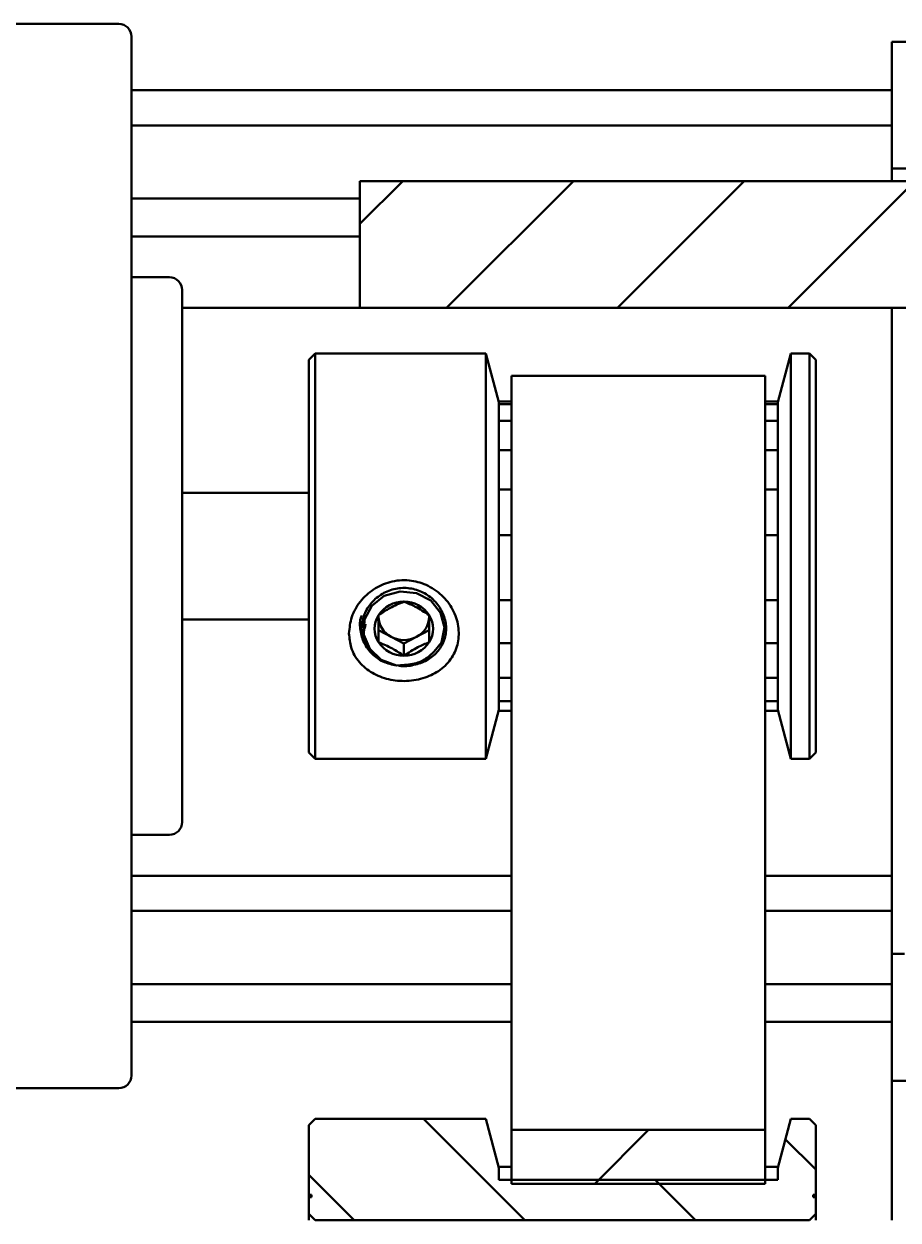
# Model space of a CAD drawing. Header units: millimetres. Extents: x -1615 to 4166, y 5 to 3174.
# Drawn here: x 1668.3 to 1691.3, y 2145.1 to 2176.57 of the extents above; entities that cross this region are included whole.
import ezdxf

# ---------------------------------------------------------------- set-up
doc = ezdxf.new("R2010")
doc.units = ezdxf.units.MM
doc.header["$LTSCALE"] = 0.25
doc.layers.add('Net dam', color=7, linetype='Continuous', lineweight=50)
pattern_1 = [(45, (1194.741, 1787.6924), (-2.245064, 2.245064), [])]

msp = doc.modelspace()

# ---------------------------------------------------------------- hatches: boundary and pattern name
at = {"layer": 'Net dam'}
h = msp.add_hatch(dxfattribs=at)
h.set_pattern_fill('ANSI31', color=256, style=0)
h.set_pattern_definition(pattern_1)
h.paths.add_polyline_path([(1677.144, 2169.102), (1707.798, 2169.102), (1707.798, 2172.435), (1677.144, 2172.435)], flags=0)
h = msp.add_hatch(dxfattribs=at)
h.set_pattern_fill('ANSI31', color=256, angle=90, style=0)
h.set_pattern_definition([(135, (1194.741, 1787.6924), (-2.245064, -2.245064), [])])
h.paths.add_polyline_path([(1680.798, 2146.16), (1680.798, 2146.479), (1680.453, 2147.768), (1675.965, 2147.768), (1675.798, 2147.602), (1675.798, 2145.768), (1675.865, 2145.768), (1675.865, 2145.702), (1675.798, 2145.702), (1675.798, 2145.268), (1675.965, 2145.102), (1688.965, 2145.102), (1689.131, 2145.268), (1689.131, 2145.702), (1689.065, 2145.702), (1689.065, 2145.768), (1689.131, 2145.768), (1689.131, 2147.602), (1688.965, 2147.768), (1688.477, 2147.768), (1688.131, 2146.479), (1688.131, 2146.16)], flags=0)
h = msp.add_hatch(dxfattribs=at)
h.set_pattern_fill('ANSI31', color=256, style=0)
h.set_pattern_definition(pattern_1)
h.paths.add_polyline_path([(1687.798, 2146.056), (1687.798, 2147.473), (1681.131, 2147.473), (1681.131, 2146.056)], flags=0)

# ---------------------------------------------------------------- linework, layer by layer
for p, q in [((1664.065, 2176.572), (1670.798, 2176.572)), ((1671.131, 2176.238), (1671.131, 2175.945)), ((1671.131, 2175.945), (1671.131, 2174.193)), ((1691.131, 2176.102), (1694.465, 2176.102)), ((1691.131, 2172.768), (1691.131, 2176.102)), ((1671.131, 2174.829), (1691.131, 2174.829)), ((1671.131, 2174.193), (1671.131, 2173.486)), ((1671.131, 2173.902), (1691.131, 2173.902)), ((1671.131, 2173.486), (1671.131, 2151.657)), ((1694.465, 2172.768), (1691.131, 2172.768)), ((1691.131, 2172.435), (1691.131, 2172.768)), ((1677.144, 2172.435), (1677.144, 2169.102)), ((1707.798, 2172.435), (1677.144, 2172.435)), ((1671.131, 2171.978), (1677.144, 2171.978)), ((1671.131, 2170.981), (1677.144, 2170.981)), ((1672.131, 2169.905), (1671.131, 2169.905)), ((1672.465, 2169.572), (1672.465, 2155.572)), ((1677.144, 2169.102), (1672.465, 2169.102)), ((1707.798, 2169.102), (1677.144, 2169.102)), ((1691.131, 2152.102), (1691.131, 2169.102)), ((1675.965, 2167.905), (1675.798, 2167.738)), ((1675.798, 2167.738), (1675.798, 2167.347)), ((1680.453, 2167.905), (1675.965, 2167.905)), ((1675.965, 2167.905), (1675.965, 2157.238)), ((1680.798, 2166.616), (1680.453, 2167.905)), ((1680.453, 2157.238), (1680.453, 2167.905)), ((1688.477, 2167.905), (1688.131, 2166.616)), ((1688.965, 2167.905), (1688.477, 2167.905)), ((1688.477, 2157.238), (1688.477, 2167.905)), ((1689.131, 2167.738), (1688.965, 2167.905)), ((1688.965, 2157.238), (1688.965, 2167.905)), ((1689.131, 2157.405), (1689.131, 2167.738)), ((1675.798, 2167.347), (1675.798, 2157.405)), ((1687.798, 2167.313), (1681.131, 2167.313)), ((1681.131, 2167.313), (1681.131, 2167.035)), ((1681.131, 2167.035), (1681.131, 2147.473)), ((1687.798, 2167.313), (1687.798, 2167.035)), ((1687.798, 2167.035), (1687.798, 2147.473)), ((1681.131, 2166.642), (1680.798, 2166.642)), ((1680.798, 2166.642), (1680.798, 2166.616)), ((1680.798, 2166.567), (1680.798, 2166.616)), ((1681.131, 2166.567), (1680.798, 2166.567)), ((1680.798, 2166.567), (1680.798, 2166.565)), ((1680.798, 2166.565), (1680.798, 2166.5)), ((1680.798, 2166.5), (1680.798, 2166.45)), ((1680.798, 2166.128), (1680.798, 2166.45)), ((1688.131, 2166.642), (1687.798, 2166.642)), ((1688.131, 2166.567), (1687.798, 2166.567)), ((1688.131, 2166.616), (1688.131, 2166.642)), ((1688.131, 2166.616), (1688.131, 2166.567)), ((1688.131, 2166.565), (1688.131, 2166.567)), ((1688.131, 2166.5), (1688.131, 2166.565)), ((1688.131, 2166.45), (1688.131, 2166.5)), ((1688.131, 2166.45), (1688.131, 2166.128)), ((1681.131, 2166.132), (1680.798, 2166.132)), ((1680.798, 2166.132), (1680.798, 2166.119)), ((1680.798, 2166.119), (1680.798, 2165.973)), ((1688.131, 2166.132), (1687.798, 2166.132)), ((1688.131, 2166.119), (1688.131, 2166.132)), ((1688.131, 2165.973), (1688.131, 2166.119)), ((1680.798, 2165.973), (1680.798, 2165.906)), ((1680.798, 2165.358), (1680.798, 2165.906)), ((1688.131, 2165.906), (1688.131, 2165.973)), ((1688.131, 2165.906), (1688.131, 2165.358)), ((1681.131, 2165.358), (1680.798, 2165.358)), ((1680.798, 2165.358), (1680.798, 2165.326)), ((1680.798, 2165.326), (1680.798, 2165.113)), ((1688.131, 2165.358), (1687.798, 2165.358)), ((1688.131, 2165.326), (1688.131, 2165.358)), ((1688.131, 2165.113), (1688.131, 2165.326)), ((1680.798, 2165.113), (1680.798, 2165.036)), ((1680.798, 2164.316), (1680.798, 2165.036)), ((1688.131, 2165.036), (1688.131, 2165.113)), ((1688.131, 2165.036), (1688.131, 2164.316)), ((1675.798, 2164.238), (1672.465, 2164.238)), ((1681.131, 2164.322), (1680.798, 2164.322)), ((1680.798, 2164.316), (1680.798, 2164.263)), ((1680.798, 2164.263), (1680.798, 2164.004)), ((1688.131, 2164.322), (1687.798, 2164.322)), ((1688.131, 2164.263), (1688.131, 2164.316)), ((1688.131, 2164.004), (1688.131, 2164.263)), ((1680.798, 2164.004), (1680.798, 2163.925)), ((1680.798, 2163.103), (1680.798, 2163.925)), ((1688.131, 2163.925), (1688.131, 2164.004)), ((1688.131, 2163.925), (1688.131, 2163.103)), ((1681.131, 2163.123), (1680.798, 2163.123)), ((1680.798, 2163.103), (1680.798, 2163.035)), ((1680.798, 2163.035), (1680.798, 2162.755)), ((1688.131, 2163.123), (1687.798, 2163.123)), ((1688.131, 2163.035), (1688.131, 2163.103)), ((1688.131, 2162.755), (1688.131, 2163.035)), ((1680.798, 2162.755), (1680.798, 2162.681)), ((1680.798, 2161.838), (1680.798, 2162.681)), ((1688.131, 2162.681), (1688.131, 2162.755)), ((1688.131, 2162.681), (1688.131, 2161.838)), ((1680.798, 2161.838), (1680.798, 2161.761)), ((1680.798, 2161.761), (1680.798, 2161.488)), ((1688.131, 2161.761), (1688.131, 2161.838)), ((1688.131, 2161.488), (1688.131, 2161.761)), ((1680.798, 2161.488), (1680.798, 2161.426)), ((1680.798, 2160.645), (1680.798, 2161.426)), ((1680.798, 2161.415), (1681.131, 2161.415)), ((1687.798, 2161.415), (1688.131, 2161.415)), ((1688.131, 2161.426), (1688.131, 2161.488)), ((1688.131, 2161.426), (1688.131, 2160.645)), ((1672.465, 2160.905), (1675.798, 2160.905)), ((1677.287, 2160.782), (1677.27, 2160.668)), ((1677.631, 2160.623), (1677.965, 2160.445)), ((1677.965, 2160.445), (1678.298, 2160.267)), ((1678.298, 2160.267), (1678.631, 2160.445)), ((1678.631, 2160.445), (1678.965, 2160.623)), ((1679.409, 2160.637), (1679.409, 2160.672)), ((1680.798, 2160.645), (1680.798, 2160.567)), ((1680.798, 2160.567), (1680.798, 2160.327)), ((1688.131, 2160.645), (1688.131, 2160.567)), ((1688.131, 2160.327), (1688.131, 2160.567)), ((1678.298, 2160.267), (1678.298, 2159.949)), ((1679.288, 2160.293), (1679.098, 2160.06)), ((1679.288, 2160.293), (1679.284, 2160.22)), ((1680.798, 2160.327), (1680.798, 2160.284)), ((1680.798, 2159.641), (1680.798, 2160.284)), ((1680.798, 2160.282), (1681.131, 2160.282)), ((1687.798, 2160.282), (1688.131, 2160.282)), ((1688.131, 2160.284), (1688.131, 2160.327)), ((1688.131, 2159.641), (1688.131, 2160.284)), ((1678.107, 2159.69), (1678.421, 2159.715)), ((1680.798, 2159.641), (1680.798, 2159.569)), ((1680.798, 2159.569), (1680.798, 2159.386)), ((1688.131, 2159.569), (1688.131, 2159.641)), ((1688.131, 2159.386), (1688.131, 2159.569)), ((1680.798, 2159.386), (1680.798, 2159.364)), ((1680.798, 2158.923), (1680.798, 2159.365)), ((1680.798, 2159.364), (1681.131, 2159.364)), ((1687.798, 2159.364), (1688.131, 2159.364)), ((1688.131, 2159.364), (1688.131, 2159.386)), ((1688.131, 2159.365), (1688.131, 2158.923)), ((1680.798, 2158.923), (1680.798, 2158.864)), ((1680.798, 2158.864), (1680.798, 2158.757)), ((1688.131, 2158.864), (1688.131, 2158.923)), ((1688.131, 2158.757), (1688.131, 2158.864)), ((1680.453, 2157.238), (1680.798, 2158.527)), ((1680.798, 2158.562), (1680.798, 2158.76)), ((1680.798, 2158.757), (1680.798, 2158.75)), ((1680.798, 2158.75), (1681.131, 2158.75)), ((1680.798, 2158.562), (1680.798, 2158.523)), ((1680.798, 2158.523), (1680.798, 2158.501)), ((1687.798, 2158.75), (1688.131, 2158.75)), ((1688.131, 2158.76), (1688.131, 2158.562)), ((1688.131, 2158.75), (1688.131, 2158.757)), ((1688.131, 2158.523), (1688.131, 2158.562)), ((1688.131, 2158.527), (1688.477, 2157.238)), ((1688.131, 2158.501), (1688.131, 2158.523)), ((1680.798, 2158.501), (1681.131, 2158.501)), ((1680.798, 2158.501), (1680.798, 2158.501)), ((1687.798, 2158.501), (1688.131, 2158.501)), ((1688.131, 2158.501), (1688.131, 2158.501)), ((1675.798, 2157.405), (1675.965, 2157.238)), ((1688.965, 2157.238), (1689.131, 2157.405)), ((1675.965, 2157.238), (1680.453, 2157.238)), ((1688.477, 2157.238), (1688.965, 2157.238)), ((1671.131, 2155.238), (1672.131, 2155.238)), ((1671.131, 2154.162), (1681.131, 2154.162)), ((1687.798, 2154.162), (1691.131, 2154.162)), ((1671.131, 2153.236), (1681.131, 2153.236)), ((1687.798, 2153.236), (1691.131, 2153.236)), ((1691.131, 2152.102), (1691.465, 2152.102)), ((1691.131, 2148.768), (1691.131, 2152.102)), ((1671.131, 2151.657), (1671.131, 2150.95)), ((1671.131, 2151.312), (1681.131, 2151.312)), ((1687.798, 2151.312), (1691.131, 2151.312)), ((1671.131, 2150.95), (1671.131, 2149.198)), ((1671.131, 2150.314), (1681.131, 2150.314)), ((1687.798, 2150.314), (1691.131, 2150.314)), ((1671.131, 2149.198), (1671.131, 2148.905)), ((1694.465, 2148.768), (1691.131, 2148.768)), ((1691.131, 2145.102), (1691.131, 2148.768)), ((1670.798, 2148.572), (1664.065, 2148.572)), ((1675.965, 2147.768), (1675.798, 2147.602)), ((1675.798, 2147.602), (1675.798, 2145.768)), ((1680.453, 2147.768), (1675.965, 2147.768)), ((1680.798, 2146.479), (1680.453, 2147.768)), ((1688.477, 2147.768), (1688.131, 2146.479)), ((1688.965, 2147.768), (1688.477, 2147.768)), ((1689.131, 2147.602), (1688.965, 2147.768)), ((1689.131, 2145.768), (1689.131, 2147.602)), ((1681.131, 2147.473), (1687.798, 2147.473)), ((1681.131, 2146.056), (1681.131, 2147.473)), ((1687.798, 2147.473), (1687.798, 2146.056)), ((1681.131, 2146.506), (1680.798, 2146.506)), ((1680.798, 2146.506), (1680.798, 2146.48)), ((1680.798, 2146.16), (1680.798, 2146.479)), ((1688.131, 2146.506), (1687.798, 2146.506)), ((1688.131, 2146.48), (1688.131, 2146.506)), ((1688.131, 2146.479), (1688.131, 2146.16)), ((1680.798, 2146.16), (1688.131, 2146.16)), ((1687.798, 2146.056), (1681.131, 2146.056)), ((1675.865, 2145.768), (1675.798, 2145.768)), ((1675.798, 2145.702), (1675.798, 2145.768)), ((1675.865, 2145.702), (1675.798, 2145.702)), ((1675.798, 2145.702), (1675.798, 2145.268)), ((1675.865, 2145.768), (1675.865, 2145.702)), ((1689.131, 2145.768), (1689.065, 2145.768)), ((1689.065, 2145.702), (1689.065, 2145.768)), ((1689.131, 2145.702), (1689.065, 2145.702)), ((1689.131, 2145.768), (1689.131, 2145.702)), ((1689.131, 2145.268), (1689.131, 2145.702)), ((1675.965, 2145.102), (1675.798, 2145.268)), ((1675.798, 2145.102), (1675.798, 2145.268)), ((1688.965, 2145.102), (1675.965, 2145.102)), ((1689.131, 2145.268), (1688.965, 2145.102)), ((1689.131, 2145.268), (1689.131, 2145.102))]:
    msp.add_line(p, q, dxfattribs=at)
at = {"layer": 'Net dam', "flags": 128}
msp.add_lwpolyline([(1678.107, 2159.69), (1677.705, 2159.841), (1677.401, 2160.127), (1677.245, 2160.501), (1677.264, 2160.901), (1677.453, 2161.262), (1677.783, 2161.523), (1678.197, 2161.642), (1678.628, 2161.598), (1679.005, 2161.399), (1679.264, 2161.078), (1679.364, 2160.688), (1679.288, 2160.293)], dxfattribs=at)
at = {"layer": 'Net dam'}
for centre, radius, start, end in [((1670.798, 2176.238), 0.333, 0, 90), ((1672.131, 2169.572), 0.333, 0, 90), ((1678.288, 2160.589), 0.783, 89.2249, 146.944), ((1678.309, 2160.589), 0.783, 33.056, 90.7751), ((1678.195, 2160.66), 0.666, 147.723, 212.277), ((1678.241, 2160.988), 0.61, 180.9325, 243.0524), ((1678.355, 2160.988), 0.61, 296.9476, 359.0675), ((1678.402, 2160.66), 0.666, 327.723, 32.277), ((1678.298, 2161.075), 0.713, 242.1368, 297.8632), ((1678.288, 2160.731), 0.783, 213.056, 270.7751), ((1678.309, 2160.731), 0.783, 269.2249, 326.944), ((1672.131, 2155.572), 0.333, 270, 0), ((1670.798, 2148.905), 0.333, 270, 0)]:
    msp.add_arc(centre, radius, start, end, dxfattribs=at)
for points, knots in [([(1676.854, 2160.535), (1676.869, 2160.681), (1676.899, 2160.975), (1677.134, 2161.388), (1677.483, 2161.714), (1677.935, 2161.918), (1678.424, 2161.959), (1678.902, 2161.831), (1679.307, 2161.562), (1679.605, 2161.174), (1679.752, 2160.729), (1679.743, 2160.285), (1679.576, 2159.883), (1679.277, 2159.563), (1678.856, 2159.354), (1678.38, 2159.262), (1677.891, 2159.31), (1677.452, 2159.479), (1677.105, 2159.766), (1676.893, 2160.134), (1676.866, 2160.409), (1676.854, 2160.535)], [0, 0, 0, 0, 0.0516979, 0.1038497, 0.1570707, 0.2090062, 0.2653958, 0.3160937, 0.3705992, 0.4241236, 0.4775495, 0.5297084, 0.580686, 0.6354417, 0.6867363, 0.7419468, 0.7946523, 0.8470963, 0.9006421, 0.9544605, 1, 1, 1, 1]), ([(1677.187, 2160.662), (1677.199, 2160.776), (1677.223, 2161.004), (1677.407, 2161.321), (1677.682, 2161.572), (1678.031, 2161.723), (1678.408, 2161.749), (1678.77, 2161.65), (1679.08, 2161.442), (1679.306, 2161.147), (1679.397, 2160.869), (1679.417, 2160.594), (1679.367, 2160.323), (1679.188, 2160.036), (1678.909, 2159.812), (1678.562, 2159.695), (1678.29, 2159.659), (1678.16, 2159.691), (1678.149, 2159.694)], [0, 0, 0, 0, 0.067842, 0.135883, 0.205228, 0.275142, 0.344611, 0.412246, 0.481021, 0.550701, 0.620677, 0.648061, 0.716584, 0.784905, 0.854221, 0.924134, 0.993558, 1, 1, 1, 1]), ([(1678.298, 2161.372), (1678.176, 2161.321), (1677.952, 2161.228), (1677.731, 2161.082), (1677.631, 2161.016)], [0, 0, 0, 0, 0.548253, 1, 1, 1, 1]), ([(1678.965, 2161.016), (1678.842, 2161.096), (1678.619, 2161.242), (1678.398, 2161.331), (1678.298, 2161.372)], [0, 0, 0, 0, 0.548253, 1, 1, 1, 1]), ([(1678.107, 2159.69), (1677.987, 2159.717), (1677.748, 2159.772), (1677.449, 2159.987), (1677.236, 2160.276), (1677.142, 2160.617), (1677.131, 2160.877), (1677.185, 2160.997), (1677.19, 2161.006)], [0, 0, 0, 0, 0.193637, 0.387266, 0.580854, 0.778649, 0.983128, 1, 1, 1, 1]), ([(1677.631, 2161.016), (1677.631, 2160.9), (1677.631, 2160.688), (1677.631, 2160.424), (1677.631, 2160.304)], [0, 0, 0, 0, 0.548253, 1, 1, 1, 1]), ([(1678.965, 2160.304), (1678.965, 2160.45), (1678.965, 2160.715), (1678.965, 2160.922), (1678.965, 2161.016)], [0, 0, 0, 0, 0.548253, 1, 1, 1, 1]), ([(1677.899, 2159.752), (1677.876, 2159.757), (1677.734, 2159.787), (1677.514, 2159.939), (1677.288, 2160.198), (1677.196, 2160.46), (1677.189, 2160.619), (1677.187, 2160.662)], [0, 0, 0, 0, 0.052167, 0.329477, 0.610849, 0.89365, 1, 1, 1, 1]), ([(1677.631, 2160.304), (1677.754, 2160.254), (1677.977, 2160.161), (1678.198, 2160.015), (1678.298, 2159.949)], [0, 0, 0, 0, 0.548253, 1, 1, 1, 1]), ([(1678.298, 2159.949), (1678.421, 2160.029), (1678.644, 2160.174), (1678.865, 2160.264), (1678.965, 2160.304)], [0, 0, 0, 0, 0.548253, 1, 1, 1, 1]), ([(1678.421, 2159.715), (1678.46, 2159.72), (1678.612, 2159.743), (1678.863, 2159.839), (1679.021, 2159.988), (1679.098, 2160.06)], [0, 0, 0, 0, 0.148114, 0.586489, 1, 1, 1, 1])]:
    msp.add_open_spline(points, degree=3, knots=knots, dxfattribs=at)

doc.saveas('drawing.dxf')
